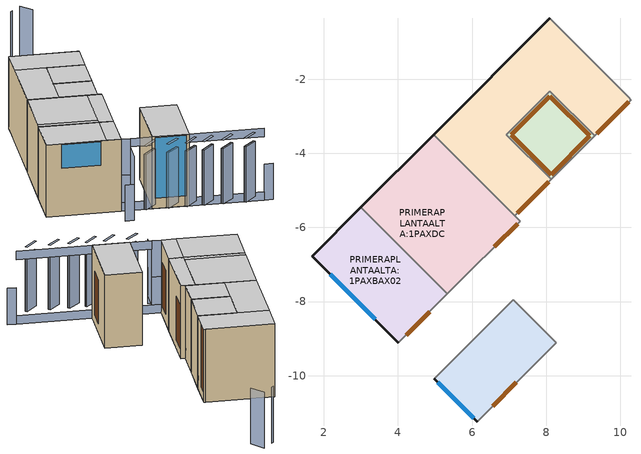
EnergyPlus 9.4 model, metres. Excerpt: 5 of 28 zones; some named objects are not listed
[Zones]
PRIMERAPLANTAALTA:1PAXES
 floor to PLANTABAJA:PBXESX01 (02.Porcelanato/2cm-Aire/15cm-Gypsum/1.5cm_Reversed_Rev): 7.22,-5.62 6.01,-4.42 6.93,-3.5 8.13,-4.7 z3.45; 6.01,-4.42 5.03,-3.43 7.12,-1.34 8.1,-2.32 z3.45
 floor to PLANTABAJA:PBXBOX01 (Project semi-exposed ceiling_Rev): 8.55,-2.77 7.12,-1.34 8.08,-0.38 9.52,-1.81 z3.45
 floor to PLANTABAJA:PBXBAX01 (Project semi-exposed ceiling_Rev): 10.27,-2.56 8.08,-0.38 8.1,-0.36 10.29,-2.55 z3.45
 floor to PLANTABAJA:PBXSEX01 (Project semi-exposed ceiling_Rev): 9.31,-3.53 8.55,-2.77 9.52,-1.81 10.27,-2.56 z3.45
 floor to PLANTABAJA:PBXOFX01 (Project semi-exposed ceiling_Rev): 7.15,-5.69 4.96,-3.5 5.03,-3.43 7.22,-5.62 z3.45
 wall outside (01.WA.ENL1.5-BLO15-EMP1.5): 8.1,-0.36 4.96,-3.5 z3.45:6.9
 wall to PRIMERAPLANTAALTA:1PAXDC (01. Gypsum/1.5cm-Bloque/15cm-Gysum/1.5cm_Rev): 4.96,-3.5 7.15,-5.69 z3.45:6.9
 wall to PRIMERAPLANTAALTA:ASCENSOR (01. Gypsum/1.5cm-Bloque/15cm-Gysum/1.5cm): 8.13,-4.7 6.93,-3.5 8.1,-2.32 9.31,-3.53 z3.45:6.9
 wall to PRIMERAPLANTAALTA:1PAXPAS (01. Gypsum/1.5cm-Bloque/15cm-Gysum/1.5cm_Rev): 9.31,-3.53 10.29,-2.55 10.22,-2.48 / 7.15,-5.69 8.13,-4.7 z3.45:6.9
 wall to PRIMERAPLANTAALTA:1PAXSR (01. Gypsum/1.5cm-Bloque/15cm-Gysum/1.5cm_Rev): 10.22,-2.48 8.1,-0.36 z3.45:6.9
 door inside (IRTSurface): 9.37,-3.46 10.23,-2.61 / 7.22,-5.62 8.07,-4.77 z3.91:6.9
 ceiling to SEGUNDAPLANTAALTA:2PAXES (02.Porcelanato/2cm-Aire/15cm-Gypsum/1.5cm_Reversed): 7.15,-5.69 8.13,-4.7 6.93,-3.5 5.95,-4.48 z6.9; 5.95,-4.48 8.1,-2.32 7.12,-1.34 4.96,-3.5 z6.9; 9.31,-3.53 10.29,-2.55 8.1,-0.36 7.12,-1.34 z6.9
PRIMERAPLANTAALTA:ASCENSOR
 floor to PLANTABAJA:ASCENSOR (02.Porcelanato/2cm-Aire/15cm-Gypsum/1.5cm_Reversed_Rev): 8.13,-4.7 6.93,-3.5 8.1,-2.32 9.31,-3.53 z3.45
 wall to PRIMERAPLANTAALTA:1PAXPAS (01. Gypsum/1.5cm-Bloque/15cm-Gysum/1.5cm_Rev): 8.13,-4.7 9.31,-3.53 z3.45:6.9
 door inside (IRTSurface): 8.13,-4.58 7.06,-3.5 8.1,-2.45 9.18,-3.53 z3.45
 ceiling to SEGUNDAPLANTAALTA:ASCENSOR (02.Porcelanato/2cm-Aire/15cm-Gypsum/1.5cm_Reversed): 8.13,-4.7 9.31,-3.53 8.1,-2.32 6.93,-3.5 z6.9
PRIMERAPLANTAALTA:1PAXBAX01
 floor to PLANTABAJA:PBXOFX03 (02.Porcelanato/2cm-Aire/15cm-Gypsum/1.5cm_Reversed_Rev): 6.14,-11.24 5.82,-10.92 7.95,-8.79 8.27,-9.11 z3.45
 floor to PLANTABAJA:PBXOFX02 (02.Porcelanato/2cm-Aire/15cm-Gypsum/1.5cm_Reversed_Rev): 5.82,-10.92 4.98,-10.08 7.11,-7.95 7.95,-8.79 z3.45
 wall outside (01.WA.ENL1.5-BLO15-EMP1.5): 4.98,-10.08 6.14,-11.24 z3.45:6.9
 wall to PRIMERAPLANTAALTA:1PAXPAS (01. Gypsum/1.5cm-Bloque/15cm-Gysum/1.5cm_Rev): 8.27,-9.11 7.11,-7.95 4.98,-10.08 z3.45:6.9
 wall to PRIMERAPLANTAALTA:1PAXOFX01 (01. Gypsum/1.5cm-Bloque/15cm-Gysum/1.5cm_Rev): 6.14,-11.24 8.27,-9.11 z3.45:6.9
 window (01.Vidrio Claro 6mm - 1002): 5.08,-10.17 6.05,-11.14 z3.96:6.86
 door inside (01.Madera/MDF/2cm): 6.56,-10.82 7.19,-10.18 z3.89:5.95
 ceiling to SEGUNDAPLANTAALTA:2PAXSUM (02.Porcelanato/2cm-Aire/15cm-Gypsum/1.5cm_Reversed): 6.14,-11.24 8.27,-9.11 7.11,-7.95 4.98,-10.08 z6.9
PRIMERAPLANTAALTA:1PAXDC
 floor to PLANTABAJA:PBXOFX02 (02.Porcelanato/2cm-Aire/15cm-Gypsum/1.5cm_Reversed_Rev): 5.34,-7.79 5.09,-7.54 6.31,-6.32 6.56,-6.57 z3.45
 floor to PLANTABAJA:PBXOFX01 (02.Porcelanato/2cm-Aire/15cm-Gypsum/1.5cm_Reversed_Rev): 5.09,-7.54 3,-5.46 4.22,-4.24 6.31,-6.32 z3.45; 6.56,-6.57 4.22,-4.24 4.96,-3.5 7.3,-5.83 z3.45
 wall outside (01.WA.ENL1.5-BLO15-EMP1.5): 4.96,-3.5 3,-5.46 z3.45:6.9
 wall to PRIMERAPLANTAALTA:1PAXBAX02 (01. Gypsum/1.5cm-Bloque/15cm-Gysum/1.5cm): 3,-5.46 5.34,-7.79 z3.45:6.9
 wall to PRIMERAPLANTAALTA:1PAXPAS (01. Gypsum/1.5cm-Bloque/15cm-Gysum/1.5cm): 5.34,-7.79 7.3,-5.83 7.15,-5.69 z3.45:6.9
 door inside (01.Madera/MDF/2cm): 6.61,-6.52 7.23,-5.9 z3.89:5.95
 ceiling to SEGUNDAPLANTAALTA:2PAXBAX01 (02.Porcelanato/2cm-Aire/15cm-Gypsum/1.5cm_Reversed): 4.88,-7.33 5.04,-7.17 3.16,-5.3 3,-5.46 z6.9
 ceiling to SEGUNDAPLANTAALTA:2PAXCAF (02.Porcelanato/2cm-Aire/15cm-Gypsum/1.5cm_Reversed): 5.04,-7.17 6.84,-5.38 4.96,-3.5 3.16,-5.3 z6.9
 ceiling to SEGUNDAPLANTAALTA:2PAXSUM (02.Porcelanato/2cm-Aire/15cm-Gypsum/1.5cm_Reversed): 5.34,-7.79 7.3,-5.83 6.84,-5.38 4.88,-7.33 z6.9
PRIMERAPLANTAALTA:1PAXBAX02
 floor to PLANTABAJA:PBXOFX02 (02.Porcelanato/2cm-Aire/15cm-Gypsum/1.5cm_Reversed_Rev): 4.02,-9.11 3.77,-8.87 5.09,-7.54 5.34,-7.79 z3.45
 floor to PLANTABAJA:PBXOFX01 (02.Porcelanato/2cm-Aire/15cm-Gypsum/1.5cm_Reversed_Rev): 3.77,-8.87 1.68,-6.78 3,-5.46 5.09,-7.54 z3.45
 wall outside (01.WA.ENL1.5-BLO15-EMP1.5): 3,-5.46 1.68,-6.78 4.02,-9.11 z3.45:6.9
 wall to PRIMERAPLANTAALTA:1PAXPAS (01. Gypsum/1.5cm-Bloque/15cm-Gysum/1.5cm_Rev): 4.02,-9.11 5.34,-7.79 z3.45:6.9
 window (01.Vidrio Claro 6mm - 1002): 2.17,-7.27 3.38,-8.48 z5.74:6.86
 door inside (01.Madera/MDF/2cm_Rev): 4.22,-8.91 4.86,-8.27 z3.89:5.95
 ceiling to SEGUNDAPLANTAALTA:2PAXBAX01 (02.Porcelanato/2cm-Aire/15cm-Gypsum/1.5cm_Reversed): 3.56,-8.66 4.88,-7.33 3,-5.46 1.68,-6.78 z6.9
 ceiling to SEGUNDAPLANTAALTA:2PAXSUM (02.Porcelanato/2cm-Aire/15cm-Gypsum/1.5cm_Reversed): 4.02,-9.11 5.34,-7.79 4.88,-7.33 3.56,-8.66 z6.9
shading: 3.31,-9.82 3.59,-10.1 / 8.75,-13.85 8.47,-13.57 z3.45:5.18; 4.3,-9.4 4.02,-9.11 z3.85:5.18; 8.47,-13.57 4.02,-9.11 z3.45:3.85; 8.47,-13.57 4.3,-9.4 z6.5:6.9; 4.3,-9.4 4.02,-9.11 z5.18:6.9; 3.59,-10.1 4.3,-9.4 / 13.24,2.63 13.24,1.93 / 12.55,2.62 12.65,2.62 / 4.76,-10.3 4.06,-10.3 / 4.06,-10.3 4.06,-10.4 / 4.06,-10.4 4.76,-10.4 / 4.76,-10.4 4.76,-10.3 / 7.17,-12.71 6.47,-12.71 / 6.47,-12.71 6.47,-12.81 / 6.47,-12.81 7.17,-12.81 / 7.17,-12.81 7.17,-12.71 / 7.87,-13.41 7.17,-13.41 / 7.17,-13.41 7.17,-13.51 / 7.17,-13.51 7.87,-13.51 / 7.87,-13.51 7.87,-13.41 / 5.47,-11.01 4.77,-11.01 / 4.77,-11.01 4.77,-11.11 / 4.77,-11.11 5.47,-11.11 / 5.47,-11.11 5.47,-11.01 / 6.04,-11.58 5.34,-11.58 / 5.34,-11.58 5.34,-11.68 / 5.34,-11.68 6.04,-11.68 / 6.04,-11.68 6.04,-11.58 / 6.56,-12.1 5.86,-12.1 / 5.86,-12.1 5.86,-12.2 / 5.86,-12.2 6.56,-12.2 / 6.56,-12.2 6.56,-12.1 z3.85:6.5; 4.76,-10.4 4.76,-10.3 4.06,-10.3 4.06,-10.4 z6.5; 4.76,-10.4 4.06,-10.4 4.06,-10.3 4.76,-10.3 z3.85; 7.17,-12.81 7.17,-12.71 6.47,-12.71 6.47,-12.81 z6.5; 7.17,-12.81 6.47,-12.81 6.47,-12.71 7.17,-12.71 z3.85; 7.87,-13.51 7.87,-13.41 7.17,-13.41 7.17,-13.51 z6.5; 7.87,-13.51 7.17,-13.51 7.17,-13.41 7.87,-13.41 z3.85; 5.47,-11.11 5.47,-11.01 4.77,-11.01 4.77,-11.11 z6.5; 5.47,-11.11 4.77,-11.11 4.77,-11.01 5.47,-11.01 z3.85; 6.04,-11.68 6.04,-11.58 5.34,-11.58 5.34,-11.68 z6.5; 6.04,-11.68 5.34,-11.68 5.34,-11.58 6.04,-11.58 z3.85; 6.56,-12.2 6.56,-12.1 5.86,-12.1 5.86,-12.2 z6.5; 6.56,-12.2 5.86,-12.2 5.86,-12.1 6.56,-12.1 z3.85; 4.76,-10.4 4.06,-10.4 4.06,-10.3 4.76,-10.3 z6.9; 5.47,-11.11 4.77,-11.11 4.77,-11.01 5.47,-11.01 z6.9; 6.04,-11.68 5.34,-11.68 5.34,-11.58 6.04,-11.58 z6.9; 6.56,-12.2 5.86,-12.2 5.86,-12.1 6.56,-12.1 z6.9; 7.17,-12.81 6.47,-12.81 6.47,-12.71 7.17,-12.71 z6.9; 7.87,-13.51 7.17,-13.51 7.17,-13.41 7.87,-13.41 z6.9
[Site:Location]
San Cristobal (01-01:31-12)  (01-01:31-12): Latitude=-.917; Longitude=-89.617; Time Zone=-6; Elevation {m}=9.8
[Site:GroundTemperature:BuildingSurface]
25.1, 25.6, 26.2, 26.7, 26.4, 25.2, 23.9, 23.5, 23.2, 23, 23.5, 24.8
[Site:GroundTemperature:Deep]
14, 14, 14, 14, 14, 14, 14, 14, 14, 14, 14, 14
[Site:GroundTemperature:Shallow]
14, 14, 14, 14, 14, 14, 14, 14, 14, 14, 14, 14
[Site:GroundTemperature:FCfactorMethod]
January FCfactorMethod ground temperature {C}=23.29; Februry FCfactorMethod ground temperature {C}=24.56; March FCfactorMethod ground temperature {C}=25.65; April FCfactorMethod ground temperature {C}=26.28; May FCfactorMethod ground temperature {C}=26.72; June FCfactorMethod ground temperature {C}=26.3; July FCfactorMethod ground temperature {C}=25.35; August FCfactorMethod ground temperature {C}=24.09; September FCfactorMethod ground temperature {C}=22.89; October FCfactorMethod ground temperature {C}=22.09; November FCfactorMethod ground temperature {C}=21.87; December FCfactorMethod ground temperature {C}=22.3
[Site:GroundReflectance]
0.2, 0.2, 0.2, 0.2, 0.2, 0.2, 0.2, 0.2, 0.2, 0.2, 0.2, 0.2
[Site:GroundReflectance:SnowModifier]
2, 2
[SizingPeriod:DesignDay] Day of Month=15; Humidity Condition Type=WetBulb; Barometric Pressure {N/M**2}=101207.3; Rain Indicator=No; Snow on ground indicator=No; Daylight Savings Time Indicator=No
Name | Month | Day Type -- used for schedules | Maximum Dry-Bulb Temperature {C} | Daily Dry-Bulb Temperature Range {C} | Wetbulb at Maximum Dry-Bulb{C} | Wind Speed {m/s} | Wind Direction {Degrees N=0, S=180} | Solar Model Indicator | Clearness {0.0 to 1.2} | Max Dry-Bulb {C} | Daily Temp Range {C} | Wet-Bulb at Max {C} | Wind Speed {M/Sec} | Clearness {0.0 to 1.2} - gives no sun (but does include long wave radiant heat exchange with sky)
Summer Design Day in San Cristobal (01-01:31-12) Jan | 1 | SummerDesignDay | 31.2 | 8.7 | 26.8 | 0 | 0 | ASHRAEClearSky | 0.98
Summer Design Day in San Cristobal (01-01:31-12) Feb | 2 | SummerDesignDay | 31.8 | 8.8 | 27.2 | 0 | 0 | ASHRAEClearSky | 0.98
Summer Design Day in San Cristobal (01-01:31-12) Mar | 3 | SummerDesignDay | 32.5 | 9 | 27.8 | 0 | 0 | ASHRAEClearSky | 0.98
Winter Design Day in San Cristobal (01-01:31-12) | 7 | WinterDesignDay |  |  |  |  | 330 |  |  | 6.8 | 0 | 6.8 | .4 | 0
[Site:Precipitation]
Type of Description=ScheduleAndDesignLevel; Design Annual Precipitation=0.75; Schedule Name for Irrigation Rates=Site Precipitation Schedule; Nominal Annual Precipitation=0.75
[Building]
Defensoria del Pueblo: North Axis=0; Terrain=Suburbs; Loads Convergence Tolerance=.04; Temperature Convergence Tolerance=.4; Solar Distribution=FullExterior; Maximum number of warmup days=25; Minimum number of warmup days=6
[Material:NoMass] Roughness=Rough; Resistance {m2-K/w}=.18; Thermal Emittance=0.9; Solar Absorptance=0.7; Visible Absorptance=0.7
3_RVAL_2; 4_RVAL_3; 12_RVAL_2
[Construction]
IRTSurface: IRTMaterial
02.Porcelanato/2cm-Aire/15cm-Gypsum/1.5cm_Reversed: Ceramic/porcelain_.02, 3_RVAL_2, Oriented strand board (OSB)_.018, Gypsum Plasterboard_.015
02.Porcelanato/2cm-Aire/15cm-Gypsum/1.5cm_Reversed_Rev: Gypsum Plasterboard_.015, Oriented strand board (OSB)_.018, 4_RVAL_3, Ceramic/porcelain_.02
01.WA.ENL1.5-BLO15-EMP1.5: Cement/plaster/mortar - cement plaster_.015, Bloque Hormigon_.15, Cement/plaster/mortar - gypsum plaster_.015
01. Gypsum/1.5cm-Bloque/15cm-Gysum/1.5cm; 01. Gypsum/1.5cm-Bloque/15cm-Gysum/1.5cm_Rev: Gypsum Plasterboard_.015, Bloque Hormigon_.15, Gypsum Plasterboard_.015
Project semi-exposed ceiling_Rev: Plasterboard_.013, 12_RVAL_2, Cast Concrete (Lightweight)_.1, MW Glass Wool (rolls)_.1319, Plywood (Heavyweight)_.01
01.Madera/MDF/2cm; 01.Madera/MDF/2cm_Rev: Pine (20% Moist)_.035
01.Vidrio Claro 6mm - 1002: 3
[Material:InfraredTransparent]
IRTMaterial
[WindowMaterial:Glazing]
3: Optical data type {SpectralAverage or Spectral}=SpectralAverage; Thickness {m}=.006; Solar transmittance at normal incidence=.775; Solar reflectance at normal incidence: front side=.071; Solar reflectance at normal incidence: back side=.071; Visible transmittance at normal incidence=.881; Visible reflectance at normal incidence: front side=.08; Visible reflectance at normal incidence: back side=.08; IR transmittance at normal incidence=0; IR emissivity: front side=.84; IR emissivity: back side=.84; Conductivity {W/m-K}=.9; Dirt Correction Factor for Solar and Visible Transmittance=1
[Material] Roughness=Rough
Name | Thickness {m} | Conductivity {w/m-K} | Density {kg/m3} | Specific Heat {J/kg-K} | Thermal Emittance | Solar Absorptance | Visible Absorptance
Ceramic/porcelain_.02 | .02 | 1.3 | 2300 | 840 | 0.9 | 0.4 | 0.4
Oriented strand board (OSB)_.018 | .018 | 0.13 | 650 | 1700 | 0.9 | 0.6 | 0.6
Gypsum Plasterboard_.015 | .015 | 0.25 | 900 | 1000 | 0.9 | 0.5 | 0.5
Cement/plaster/mortar - cement plaster_.015 | .015 | 0.72 | 1760 | 840 | 0.9 | 0.6 | 0.6
Bloque Hormigon_.15 | .15 | .99 | 2000 | 1000 | .9 | .6 | .6
Cement/plaster/mortar - gypsum plaster_.015 | .015 | 0.51 | 1120 | 960 | 0.9 | 0.6 | 0.6
Plywood (Heavyweight)_.01 | .01 | 0.15 | 700 | 1420 | 0.9 | 0.78 | 0.78
MW Glass Wool (rolls)_.1319 | .1319 | 0.04 | 12 | 840 | 0.9 | 0.6 | 0.6
Cast Concrete (Lightweight)_.1 | .1 | 0.38 | 1200 | 1000 | 0.9 | 0.6 | 0.6
Plasterboard_.013 | .013 | 0.25 | 2800 | 896 | 0.9 | 0.5 | 0.5
Pine (20% Moist)_.035 | .035 | 0.14 | 419 | 2720 | 0.9 | 0.78 | 0.78
[RoofIrrigation]
Type of Description=Schedule; Schedule Name for Irrigation Rates=Roof Irrigation Schedule
[Zone] Relative North (to building)=0; Zone Type=1; Zone multiplier=1; Zone inside convection algorithm=TARP
Name | Zone volume | Floor Area | Part Of Total Floor Area
PRIMERAPLANTAALTA:1PAXDC | 23.598 | 7.8477 | Yes
PRIMERAPLANTAALTA:1PAXES | 27.3006 | 9.1151 | No
PRIMERAPLANTAALTA:ASCENSOR | 6.7599 | 0 | No
PRIMERAPLANTAALTA:1PAXBAX02 | 14.5779 | 4.848 | Yes
PRIMERAPLANTAALTA:1PAXBAX01 | 11.988 | 3.9867 | Yes
[Lights] Design Level calculation method=Watts/Area; Watts per Zone Area {W/m2}=10; Return Air Fraction=0; Radiant fraction=.42; Fraction Visible=.18; Fraction Replaceable=1
Name | Zone | Lighting SCHEDULE | LightsEndUseKey
PRIMERAPLANTAALTA:1PAXDC General lighting | PRIMERAPLANTAALTA:1PAXDC | On 24/7 | ELECTRIC EQUIPMENT#PRIMERAPLANTAALTA:1PAXDC#GeneralLights
PRIMERAPLANTAALTA:1PAXBAX02 General lighting | PRIMERAPLANTAALTA:1PAXBAX02 | 10:00 - 12:00 Lunes-Viernes | ELECTRIC EQUIPMENT#PRIMERAPLANTAALTA:1PAXBAX02#GeneralLights
PRIMERAPLANTAALTA:1PAXBAX01 General lighting | PRIMERAPLANTAALTA:1PAXBAX01 | 10:00 - 12:00 Lunes-Viernes | ELECTRIC EQUIPMENT#PRIMERAPLANTAALTA:1PAXBAX01#GeneralLights
[PEOPLE]
People PRIMERAPLANTAALTA:1PAXBAX02: PRIMERAPLANTAALTA:1PAXBAX02, Horarios BaÃ±os, People/Area, .11, .3, AutoCalculate, Activity Schedule 62298, 3.82e-08, Yes, ZoneAveraged, Work efficiency, ClothingInsulationSchedule, Clothing Schedule 62298, Default Air Velocity for Comfort Calculations, Fanger, AdaptiveASH55
People PRIMERAPLANTAALTA:1PAXBAX01: PRIMERAPLANTAALTA:1PAXBAX01, Horarios BaÃ±os, People/Area, .11, .3, AutoCalculate, Activity Schedule 62305, 3.82e-08, Yes, ZoneAveraged, Work efficiency, ClothingInsulationSchedule, Clothing Schedule 62305, Default Air Velocity for Comfort Calculations, Fanger, AdaptiveASH55
[OtherEquipment] Fuel Type=Electricity; Design Level calculation method=Watts/Area; Latent fraction=0; Radiant fraction=.2; Fraction Lost=0; Carbon Dioxide Generation Rate=0; End-use category=General
Name | Zone | Equipment SCHEDULE | Watts per Zone Area {watts/m2}
PRIMERAPLANTAALTA:1PAXDC Miscellaneous gain | PRIMERAPLANTAALTA:1PAXDC | On 24/7 | 500
PRIMERAPLANTAALTA:1PAXBAX02 Miscellaneous gain | PRIMERAPLANTAALTA:1PAXBAX02 | D1_Edu_Toilet_Equip | .5
PRIMERAPLANTAALTA:1PAXBAX01 Miscellaneous gain | PRIMERAPLANTAALTA:1PAXBAX01 | D1_Edu_Toilet_Equip | .5
[Sizing:Zone] Zone Cooling Design Supply Air Temperature Input Method=SupplyAirTemperature; Zone Cooling Design Supply Air Temperature (C)=12; Zone Cooling Design Supply Air Temperature Difference=0; Zone Heating Design Supply Air Temperature Input Method=SupplyAirTemperature; Zone Heating Design Supply Air Temperature (C)=35; Zone Heating Design Supply Air Temperature Difference=0; Zone Cooling Design Supply Air Humidity Ratio (kgWater/kgDryAir)=0.0077; Zone Heating Design Supply Air Humidity Ratio (kgWater/kgDryAir)=0.0156; Zone Heating Sizing Factor=1.25; Zone Cooling Sizing Factor=1.15; Cooling Design Air Flow Method=DesignDay; Cooling Minimum Air Flow Fraction=0; Heating Design Air Flow Method=DesignDay
Name | Design Specification Outdoor Air Object | Design Specification Zone Air Distribution Object
PRIMERAPLANTAALTA:1PAXDC | PRIMERAPLANTAALTA:1PAXDC | PRIMERAPLANTAALTA:1PAXDC
PRIMERAPLANTAALTA:1PAXES | PRIMERAPLANTAALTA:1PAXES | PRIMERAPLANTAALTA:1PAXES
PRIMERAPLANTAALTA:ASCENSOR | PRIMERAPLANTAALTA:ASCENSOR | PRIMERAPLANTAALTA:ASCENSOR
PRIMERAPLANTAALTA:1PAXBAX02 | PRIMERAPLANTAALTA:1PAXBAX02 | PRIMERAPLANTAALTA:1PAXBAX02
PRIMERAPLANTAALTA:1PAXBAX01 | PRIMERAPLANTAALTA:1PAXBAX01 | PRIMERAPLANTAALTA:1PAXBAX01
[DesignSpecification:ZoneAirDistribution] Zone Air Distribution Effectiveness in Cooling Mode (dimensionless)=1; Zone Air Distribution Effectiveness in Heating Mode (dimensionless)=1
PRIMERAPLANTAALTA:1PAXDC; PRIMERAPLANTAALTA:1PAXES; PRIMERAPLANTAALTA:ASCENSOR; PRIMERAPLANTAALTA:1PAXBAX02; PRIMERAPLANTAALTA:1PAXBAX01
[DesignSpecification:OutdoorAir] Outdoor Air Method=Sum; Outdoor Air Flow per Person {m3/s}=0; Outdoor Air Flow per Zone {m3/s}=0; Outdoor Air Flow Air Changes per Hour=0
Name | Outdoor Air Flow per Zone Floor Area {m3/s-m2} | Outdoor Air Flow Rate Fraction Schedule
PRIMERAPLANTAALTA:1PAXDC | .002 | 8:00 - 18:00 Mon - Sat
PRIMERAPLANTAALTA:1PAXES; PRIMERAPLANTAALTA:ASCENSOR | .001 | Off 24/7
PRIMERAPLANTAALTA:1PAXBAX02; PRIMERAPLANTAALTA:1PAXBAX01 | .0005 | D1_Edu_Toilet_Occ
[ZoneControl:Thermostat]
PRIMERAPLANTAALTA:1PAXDC Thermostat: PRIMERAPLANTAALTA:1PAXDC, Zone Control Type Sched, ThermostatSetpoint:DualSetpoint, Dual Setpoint - Zone PRIMERAPLANTAALTA:1PAXDC
PRIMERAPLANTAALTA:1PAXES Thermostat: PRIMERAPLANTAALTA:1PAXES, Zone Control Type Sched, ThermostatSetpoint:DualSetpoint, Dual Setpoint - Zone PRIMERAPLANTAALTA:1PAXES
PRIMERAPLANTAALTA:ASCENSOR Thermostat: PRIMERAPLANTAALTA:ASCENSOR, Zone Control Type Sched, ThermostatSetpoint:DualSetpoint, Dual Setpoint - Zone PRIMERAPLANTAALTA:ASCENSOR
PRIMERAPLANTAALTA:1PAXBAX02 Thermostat: PRIMERAPLANTAALTA:1PAXBAX02, Zone Control Type Sched, ThermostatSetpoint:DualSetpoint, Dual Setpoint - Zone PRIMERAPLANTAALTA:1PAXBAX02
PRIMERAPLANTAALTA:1PAXBAX01 Thermostat: PRIMERAPLANTAALTA:1PAXBAX01, Zone Control Type Sched, ThermostatSetpoint:DualSetpoint, Dual Setpoint - Zone PRIMERAPLANTAALTA:1PAXBAX01
[ZoneControl:Thermostat:OperativeTemperature] Radiative Fraction Input Mode=Scheduled
Name | Thermostat | Radiative Fraction Schedule
 | PLANTABAJA:PBXESX01 Thermostat | PLANTABAJA:PBXESX01 TempControlSch
 | PLANTABAJA:PBXBOX01 Thermostat | PLANTABAJA:PBXBOX01 TempControlSch
 | PLANTABAJA:PBXBAX01 Thermostat | PLANTABAJA:PBXBAX01 TempControlSch
 | PLANTABAJA:PBXREX01 Thermostat | PLANTABAJA:PBXREX01 TempControlSch
 | PLANTABAJA:ASCENSOR Thermostat | PLANTABAJA:ASCENSOR TempControlSch
 | PLANTABAJA:PBXSEX01 Thermostat | PLANTABAJA:PBXSEX01 TempControlSch
 | PLANTABAJA:PBXOFX03 Thermostat | PLANTABAJA:PBXOFX03 TempControlSch
 | PLANTABAJA:PBXOFX02 Thermostat | PLANTABAJA:PBXOFX02 TempControlSch
 | PLANTABAJA:PBXOFX01 Thermostat | PLANTABAJA:PBXOFX01 TempControlSch
 | PRIMERAPLANTAALTA:1PAXDC Thermostat | PRIMERAPLANTAALTA:1PAXDC TempControlSch
 | PRIMERAPLANTAALTA:1PAXES Thermostat | PRIMERAPLANTAALTA:1PAXES TempControlSch
 | PRIMERAPLANTAALTA:ASCENSOR Thermostat | PRIMERAPLANTAALTA:ASCENSOR TempControlSch
 | PRIMERAPLANTAALTA:1PAXSR Thermostat | PRIMERAPLANTAALTA:1PAXSR TempControlSch
 | PRIMERAPLANTAALTA:1PAXPAS Thermostat | PRIMERAPLANTAALTA:1PAXPAS TempControlSch
 | PRIMERAPLANTAALTA:1PAXOFX02 Thermostat | PRIMERAPLANTAALTA:1PAXOFX02 TempControlSch
 | PRIMERAPLANTAALTA:1PAXBAX02 Thermostat | PRIMERAPLANTAALTA:1PAXBAX02 TempControlSch
 | PRIMERAPLANTAALTA:1PAXBAX01 Thermostat | PRIMERAPLANTAALTA:1PAXBAX01 TempControlSch
 | PRIMERAPLANTAALTA:1PAXOFX03 Thermostat | PRIMERAPLANTAALTA:1PAXOFX03 TempControlSch
 | PRIMERAPLANTAALTA:1PAXOFX01 Thermostat | PRIMERAPLANTAALTA:1PAXOFX01 TempControlSch
 | SEGUNDAPLANTAALTA:2PAXBAX01 Thermostat | SEGUNDAPLANTAALTA:2PAXBAX01 TempControlSch
 | SEGUNDAPLANTAALTA:2PAXCAF Thermostat | SEGUNDAPLANTAALTA:2PAXCAF TempControlSch
 | SEGUNDAPLANTAALTA:2PAXES Thermostat | SEGUNDAPLANTAALTA:2PAXES TempControlSch
 | SEGUNDAPLANTAALTA:2PAXSUM Thermostat | SEGUNDAPLANTAALTA:2PAXSUM TempControlSch
 | SEGUNDAPLANTAALTA:ASCENSOR Thermostat | SEGUNDAPLANTAALTA:ASCENSOR TempControlSch
 | SEGUNDAPLANTAALTA:2PAXPAS Thermostat | SEGUNDAPLANTAALTA:2PAXPAS TempControlSch
[ThermostatSetpoint:DualSetpoint]
Dual Setpoint - Zone PRIMERAPLANTAALTA:1PAXDC: PRIMERAPLANTAALTA:1PAXDC Heating Setpoint Schedule, PRIMERAPLANTAALTA:1PAXDC Cooling SP Sch
Dual Setpoint - Zone PRIMERAPLANTAALTA:1PAXES: PRIMERAPLANTAALTA:1PAXES Heating Setpoint Schedule, PRIMERAPLANTAALTA:1PAXES Cooling SP Sch
Dual Setpoint - Zone PRIMERAPLANTAALTA:ASCENSOR: PRIMERAPLANTAALTA:ASCENSOR Heating Setpoint Schedule, PRIMERAPLANTAALTA:ASCENSOR Cooling SP Sch
Dual Setpoint - Zone PRIMERAPLANTAALTA:1PAXBAX02: PRIMERAPLANTAALTA:1PAXBAX02 Heating Setpoint Schedule, PRIMERAPLANTAALTA:1PAXBAX02 Cooling SP Sch
Dual Setpoint - Zone PRIMERAPLANTAALTA:1PAXBAX01: PRIMERAPLANTAALTA:1PAXBAX01 Heating Setpoint Schedule, PRIMERAPLANTAALTA:1PAXBAX01 Cooling SP Sch
[Zone equipment]
PRIMERAPLANTAALTA:1PAXDC: PRIMERAPLANTAALTA:1PAXDC Ideal Loads Air
PRIMERAPLANTAALTA:1PAXES: PRIMERAPLANTAALTA:1PAXES Ideal Loads Air
PRIMERAPLANTAALTA:ASCENSOR: PRIMERAPLANTAALTA:ASCENSOR Ideal Loads Air
PRIMERAPLANTAALTA:1PAXBAX02: PRIMERAPLANTAALTA:1PAXBAX02 Ideal Loads Air
PRIMERAPLANTAALTA:1PAXBAX01: PRIMERAPLANTAALTA:1PAXBAX01 Ideal Loads Air
[ZoneHVAC:IdealLoadsAirSystem] Maximum Heating Supply Air Temperature {C}=35; Minimum Cooling Supply Air Temperature {C}=12; Maximum Heating Supply Air Humidity Ratio {kg-H2O/kg-air}=0.0156; Minimum Cooling Supply Air Humidity Ratio {kg-H2O/kg-air}=0.0077; Dehumidification Control Type=None; Humidification Control Type=None; Outdoor Air Economizer Type=NoEconomizer; Heat Recovery Type=None
Name | Heating Limit | Maximum Heating Air Flow Rate {m3/s} | Maximum Sensible Heating Capacity | Cooling Limit | Maximum Cooling Air Flow Rate {m3/s} | Maximum Total Cooling Capacity | Heating Availability Schedule | Cooling availability schedule | Design Specification Outdoor Air Object
PRIMERAPLANTAALTA:1PAXDC Ideal Loads Air | LimitCapacity | Autosize | Autosize | LimitFlowRateAndCapacity | Autosize | Autosize | PRIMERAPLANTAALTA:1PAXDC Heating Availability Sch | PRIMERAPLANTAALTA:1PAXDC Cooling Availability Sch | PRIMERAPLANTAALTA:1PAXDC
PRIMERAPLANTAALTA:1PAXES Ideal Loads Air |  | 0 |  |  | 0 |  | PRIMERAPLANTAALTA:1PAXES Heating Availability Sch | PRIMERAPLANTAALTA:1PAXES Cooling Availability Sch | PRIMERAPLANTAALTA:1PAXES
PRIMERAPLANTAALTA:ASCENSOR Ideal Loads Air |  | 0 |  |  | 0 |  | PRIMERAPLANTAALTA:ASCENSOR Heating Availability Sch | PRIMERAPLANTAALTA:ASCENSOR Cooling Availability Sch | PRIMERAPLANTAALTA:ASCENSOR
PRIMERAPLANTAALTA:1PAXBAX02 Ideal Loads Air | LimitCapacity | Autosize | Autosize |  | 0 |  | PRIMERAPLANTAALTA:1PAXBAX02 Heating Availability Sch | PRIMERAPLANTAALTA:1PAXBAX02 Cooling Availability Sch | PRIMERAPLANTAALTA:1PAXBAX02
PRIMERAPLANTAALTA:1PAXBAX01 Ideal Loads Air | LimitCapacity | Autosize | Autosize |  | 0 |  | PRIMERAPLANTAALTA:1PAXBAX01 Heating Availability Sch | PRIMERAPLANTAALTA:1PAXBAX01 Cooling Availability Sch | PRIMERAPLANTAALTA:1PAXBAX01
[Schedule:Compact]
Roof Irrigation Schedule: Any Number, Through: 12/31, For: AllDays, Until: 24:00, .00007
Site Precipitation Schedule; On 24/7; PRIMERAPLANTAALTA:1PAXDC Heating Availability Sch; PRIMERAPLANTAALTA:1PAXDC Cooling Availability Sch: Any Number, Through: 12/31, For: AllDays, Until: 24:00, 1
Work efficiency; Off 24/7; PRIMERAPLANTAALTA:1PAXES Heating Availability Sch; PRIMERAPLANTAALTA:1PAXES Cooling Availability Sch; PRIMERAPLANTAALTA:ASCENSOR Heating Availability Sch; PRIMERAPLANTAALTA:ASCENSOR Cooling Availability Sch; PRIMERAPLANTAALTA:1PAXBAX02 Cooling Availability Sch; PRIMERAPLANTAALTA:1PAXBAX01 Cooling Availability Sch: Any Number, Through: 12/31, For: AllDays, Until: 24:00, 0
D1_Edu_Toilet_Occ; Horarios BaÃ±os: Fraction, Through: 09 Jan, For: AllDays, Until: 09:00, 0, Until: 10:00, 0.5, Until: 13:00, 1, Until: 14:00, 0.75, Until: 15:00, 1, Until: 16:00, 0.75, Until: 24:00, 0, Through: 13 Feb, For: Weekdays SummerDesignDay, Until: 07:00, 0, Until: 08:00, 0.25, Until: 09:00, 0.5, Until: 12:00, 1, Until: 14:00, 0.75, Until: 17:00, 1, Until: 18:00, 0.5, Until: 19:00, 0.25, Until: 24:00, 0, For: Weekends, Until: 09:00, 0, Until: 10:00, 0.5, Until: 13:00, 1, Until: 14:00, 0.75, Until: 15:00, 1, Until: 16:00, 0.75, Until: 24:00, 0, For: Holidays, Until: 09:00, 0, Until: 10:00, 0.5, Until: 13:00, 1, Until: 14:00, 0.75, Until: 15:00, 1, Until: 16:00, 0.75, Until: 24:00, 0, For: WinterDesignDay AllOtherDays, Until: 24:00, 0, Through: 20 Feb, For: AllDays, Until: 09:00, 0, Until: 10:00, 0.5, Until: 13:00, 1, Until: 14:00, 0.75, Until: 15:00, 1, Until: 16:00, 0.75, Until: 24:00, 0, Through: 20 Mar, For: Weekdays SummerDesignDay, Until: 07:00, 0, Until: 08:00, 0.25, Until: 09:00, 0.5, Until: 12:00, 1, Until: 14:00, 0.75, Until: 17:00, 1, Until: 18:00, 0.5, Until: 19:00, 0.25, Until: 24:00, 0, For: Weekends, Until: 09:00, 0, Until: 10:00, 0.5, Until: 13:00, 1, Until: 14:00, 0.75, Until: 15:00, 1, Until: 16:00, 0.75, Until: 24:00, 0, For: Holidays, Until: 09:00, 0, Until: 10:00, 0.5, Until: 13:00, 1, Until: 14:00, 0.75, Until: 15:00, 1, Until: 16:00, 0.75, Until: 24:00, 0, For: WinterDesignDay AllOtherDays, Until: 24:00, 0, Through: 03 Apr, For: AllDays, Until: 09:00, 0, Until: 10:00, 0.5, Until: 13:00, 1, Until: 14:00, 0.75, Until: 15:00, 1, Until: 16:00, 0.75, Until: 24:00, 0, Through: 29 May, For: Weekdays SummerDesignDay, Until: 07:00, 0, Until: 08:00, 0.25, Until: 09:00, 0.5, Until: 12:00, 1, Until: 14:00, 0.75, Until: 17:00, 1, Until: 18:00, 0.5, Until: 19:00, 0.25, Until: 24:00, 0, For: Weekends, Until: 09:00, 0, Until: 10:00, 0.5, Until: 13:00, 1, Until: 14:00, 0.75, Until: 15:00, 1, Until: 16:00, 0.75, Until: 24:00, 0, For: Holidays, Until: 09:00, 0, Until: 10:00, 0.5, Until: 13:00, 1, Until: 14:00, 0.75, Until: 15:00, 1, Until: 16:00, 0.75, Until: 24:00, 0, For: WinterDesignDay AllOtherDays, Until: 24:00, 0, Through: 05 Jun, For: AllDays, Until: 09:00, 0, Until: 10:00, 0.5, Until: 13:00, 1, Until: 14:00, 0.75, Until: 15:00, 1, Until: 16:00, 0.75, Until: 24:00, 0, Through: 24 Jul, For: Weekdays SummerDesignDay, Until: 07:00, 0, Until: 08:00, 0.25, Until: 09:00, 0.5, Until: 12:00, 1, Until: 14:00, 0.75, Until: 17:00, 1, Until: 18:00, 0.5, Until: 19:00, 0.25, Until: 24:00, 0, For: Weekends, Until: 09:00, 0, Until: 10:00, 0.5, Until: 13:00, 1, Until: 14:00, 0.75, Until: 15:00, 1, Until: 16:00, 0.75, Until: 24:00, 0, For: Holidays, Until: 09:00, 0, Until: 10:00, 0.5, Until: 13:00, 1, Until: 14:00, 0.75, Until: 15:00, 1, Until: 16:00, 0.75, Until: 24:00, 0, For: WinterDesignDay AllOtherDays, Until: 24:00, 0, Through: 04 Sep, For: AllDays, Until: 09:00, 0, Until: 10:00, 0.5, Until: 13:00, 1, Until: 14:00, 0.75, Until: 15:00, 1, Until: 16:00, 0.75, Until: 24:00, 0, Through: 23 Oct, For: Weekdays SummerDesignDay, Until: 07:00, 0, Until: 08:00, 0.25, Until: 09:00, 0.5, Until: 12:00, 1, Until: 14:00, 0.75, Until: 17:00, 1, Until: 18:00, 0.5, Until: 19:00, 0.25, Until: 24:00, 0, For: Weekends, Until: 09:00, 0, Until: 10:00, 0.5, Until: 13:00, 1, Until: 14:00, 0.75, Until: 15:00, 1, Until: 16:00, 0.75, Until: 24:00, 0, For: Holidays, Until: 09:00, 0, Until: 10:00, 0.5, Until: 13:00, 1, Until: 14:00, 0.75, Until: 15:00, 1, Until: 16:00, 0.75, Until: 24:00, 0, For: WinterDesignDay AllOtherDays, Until: 24:00, 0, Through: 30 Oct, For: AllDays, Until: 09:00, 0, Until: 10:00, 0.5, Until: 13:00, 1, Until: 14:00, 0.75, Until: 15:00, 1, Until: 16:00, 0.75, Until: 24:00, 0, Through: 22 Dec, For: Weekdays SummerDesignDay, Until: 07:00, 0, Until: 08:00, 0.25, Until: 09:00, 0.5, Until: 12:00, 1, Until: 14:00, 0.75, Until: 17:00, 1, Until: 18:00, 0.5, Until: 19:00, 0.25, Until: 24:00, 0, For: Weekends, Until: 09:00, 0, Until: 10:00, 0.5, Until: 13:00, 1, Until: 14:00, 0.75, Until: 15:00, 1, Until: 16:00, 0.75, Until: 24:00, 0, For: Holidays, Until: 09:00, 0, Until: 10:00, 0.5, Until: 13:00, 1, Until: 14:00, 0.75, Until: 15:00, 1, Until: 16:00, 0.75, Until: 24:00, 0, For: WinterDesignDay AllOtherDays, Until: 24:00, 0, Through: 31 Dec, For: AllDays, Until: 09:00, 0, Until: 10:00, 0.5, Until: 13:00, 1, Until: 14:00, 0.75, Until: 15:00, 1, Until: 16:00, 0.75, Until: 24:00, 0
D1_Edu_Toilet_Equip: Fraction, Through: 09 Jan, For: AllDays, Until: 09:00, 0.05, Until: 16:00, 1, Until: 24:00, 0.05, Through: 13 Feb, For: Weekdays SummerDesignDay, Until: 07:00, 0.05, Until: 21:00, 1, Until: 24:00, 0.05, For: Weekends, Until: 09:00, 0.05, Until: 16:00, 1, Until: 24:00, 0.05, For: Holidays, Until: 09:00, 0.05, Until: 16:00, 1, Until: 24:00, 0.05, For: WinterDesignDay AllOtherDays, Until: 24:00, 0, Through: 20 Feb, For: AllDays, Until: 09:00, 0.05, Until: 16:00, 1, Until: 24:00, 0.05, Through: 20 Mar, For: Weekdays SummerDesignDay, Until: 07:00, 0.05, Until: 21:00, 1, Until: 24:00, 0.05, For: Weekends, Until: 09:00, 0.05, Until: 16:00, 1, Until: 24:00, 0.05, For: Holidays, Until: 09:00, 0.05, Until: 16:00, 1, Until: 24:00, 0.05, For: WinterDesignDay AllOtherDays, Until: 24:00, 0, Through: 03 Apr, For: AllDays, Until: 09:00, 0.05, Until: 16:00, 1, Until: 24:00, 0.05, Through: 29 May, For: Weekdays SummerDesignDay, Until: 07:00, 0.05, Until: 21:00, 1, Until: 24:00, 0.05, For: Weekends, Until: 09:00, 0.05, Until: 16:00, 1, Until: 24:00, 0.05, For: Holidays, Until: 09:00, 0.05, Until: 16:00, 1, Until: 24:00, 0.05, For: WinterDesignDay AllOtherDays, Until: 24:00, 0, Through: 05 Jun, For: AllDays, Until: 09:00, 0.05, Until: 16:00, 1, Until: 24:00, 0.05, Through: 24 Jul, For: Weekdays SummerDesignDay, Until: 07:00, 0.05, Until: 21:00, 1, Until: 24:00, 0.05, For: Weekends, Until: 09:00, 0.05, Until: 16:00, 1, Until: 24:00, 0.05, For: Holidays, Until: 09:00, 0.05, Until: 16:00, 1, Until: 24:00, 0.05, For: WinterDesignDay AllOtherDays, Until: 24:00, 0, Through: 04 Sep, For: AllDays, Until: 09:00, 0.05, Until: 16:00, 1, Until: 24:00, 0.05, Through: 23 Oct, For: Weekdays SummerDesignDay, Until: 07:00, 0.05, Until: 21:00, 1, Until: 24:00, 0.05, For: Weekends, Until: 09:00, 0.05, Until: 16:00, 1, Until: 24:00, 0.05, For: Holidays, Until: 09:00, 0.05, Until: 16:00, 1, Until: 24:00, 0.05, For: WinterDesignDay AllOtherDays, Until: 24:00, 0, Through: 30 Oct, For: AllDays, Until: 09:00, 0.05, Until: 16:00, 1, Until: 24:00, 0.05, Through: 22 Dec, For: Weekdays SummerDesignDay, Until: 07:00, 0.05, Until: 21:00, 1, Until: 24:00, 0.05, For: Weekends, Until: 09:00, 0.05, Until: 16:00, 1, Until: 24:00, 0.05, For: Holidays, Until: 09:00, 0.05, Until: 16:00, 1, Until: 24:00, 0.05, For: WinterDesignDay AllOtherDays, Until: 24:00, 0, Through: 31 Dec, For: AllDays, Until: 09:00, 0.05, Until: 16:00, 1, Until: 24:00, 0.05
Default Air Velocity for Comfort Calculations: Any Number, Through: 12/31, For: AllDays, Until: 24:00, 0.137
Activity Schedule 62298; Activity Schedule 62305: Any Number, Through: 12/31, For: AllDays, Until: 24:00, 126
Clothing Schedule 62298; Clothing Schedule 62305: Any Number, Through: 4/1, For: AllDays, Until: 24:00, .5, Through: 9/30, For: AllDays, Until: 24:00, 1, Through: 12/31, For: AllDays, Until: 24:00, .5
PLANTABAJA:PBXESX01 TempControlSch; PLANTABAJA:PBXBOX01 TempControlSch; PLANTABAJA:PBXBAX01 TempControlSch; PLANTABAJA:PBXREX01 TempControlSch; PLANTABAJA:ASCENSOR TempControlSch; PLANTABAJA:PBXSEX01 TempControlSch; PLANTABAJA:PBXOFX03 TempControlSch; PLANTABAJA:PBXOFX02 TempControlSch; PLANTABAJA:PBXOFX01 TempControlSch; PRIMERAPLANTAALTA:1PAXDC TempControlSch; PRIMERAPLANTAALTA:1PAXES TempControlSch; PRIMERAPLANTAALTA:ASCENSOR TempControlSch; PRIMERAPLANTAALTA:1PAXSR TempControlSch; PRIMERAPLANTAALTA:1PAXPAS TempControlSch; PRIMERAPLANTAALTA:1PAXOFX02 TempControlSch; PRIMERAPLANTAALTA:1PAXBAX02 TempControlSch; PRIMERAPLANTAALTA:1PAXBAX01 TempControlSch; PRIMERAPLANTAALTA:1PAXOFX03 TempControlSch; PRIMERAPLANTAALTA:1PAXOFX01 TempControlSch; SEGUNDAPLANTAALTA:2PAXBAX01 TempControlSch; SEGUNDAPLANTAALTA:2PAXCAF TempControlSch; SEGUNDAPLANTAALTA:2PAXES TempControlSch; SEGUNDAPLANTAALTA:2PAXSUM TempControlSch; SEGUNDAPLANTAALTA:ASCENSOR TempControlSch; SEGUNDAPLANTAALTA:2PAXPAS TempControlSch: Temperature, Through: 31 Dec, For: WinterDesignDay, Until: 24:00, 0.5, For: SummerDesignDay, Until: 24:00, 0, For: AllOtherDays, Until: 24:00, 0
PRIMERAPLANTAALTA:1PAXDC Heating Setpoint Schedule: Any Number, Through: 12/31, For: AllDays, Until: 24:00, 18
PRIMERAPLANTAALTA:1PAXDC Cooling SP Sch: Any Number, Through: 12/31, For: AllDays, Until: 24:00, 21
PRIMERAPLANTAALTA:1PAXES Heating Setpoint Schedule; PRIMERAPLANTAALTA:ASCENSOR Heating Setpoint Schedule: Any Number, Through: 12/31, For: AllDays, Until: 24:00, -50
PRIMERAPLANTAALTA:1PAXES Cooling SP Sch; PRIMERAPLANTAALTA:ASCENSOR Cooling SP Sch; PRIMERAPLANTAALTA:1PAXBAX02 Cooling SP Sch; PRIMERAPLANTAALTA:1PAXBAX01 Cooling SP Sch: Any Number, Through: 12/31, For: AllDays, Until: 24:00, 100
PRIMERAPLANTAALTA:1PAXBAX02 Heating Setpoint Schedule; PRIMERAPLANTAALTA:1PAXBAX01 Heating Setpoint Schedule: Temperature, Through: 09 Jan, For: AllDays, Until: 07:00, 12, Until: 16:00, 17, Until: 24:00, 12, Through: 13 Feb, For: Weekdays SummerDesignDay, Until: 05:00, 12, Until: 19:00, 17, Until: 24:00, 12, For: WinterDesignDay, Until: 24:00, 17, For: Weekends, Until: 07:00, 12, Until: 16:00, 17, Until: 24:00, 12, For: Holidays, Until: 07:00, 12, Until: 16:00, 17, Until: 24:00, 12, For: AllOtherDays, Until: 24:00, -50, Through: 20 Feb, For: AllDays, Until: 07:00, 12, Until: 16:00, 17, Until: 24:00, 12, Through: 20 Mar, For: Weekdays SummerDesignDay, Until: 05:00, 12, Until: 19:00, 17, Until: 24:00, 12, For: WinterDesignDay, Until: 24:00, 17, For: Weekends, Until: 07:00, 12, Until: 16:00, 17, Until: 24:00, 12, For: Holidays, Until: 07:00, 12, Until: 16:00, 17, Until: 24:00, 12, For: AllOtherDays, Until: 24:00, -50, Through: 03 Apr, For: AllDays, Until: 07:00, 12, Until: 16:00, 17, Until: 24:00, 12, Through: 29 May, For: Weekdays SummerDesignDay, Until: 05:00, 12, Until: 19:00, 17, Until: 24:00, 12, For: WinterDesignDay, Until: 24:00, 17, For: Weekends, Until: 07:00, 12, Until: 16:00, 17, Until: 24:00, 12, For: Holidays, Until: 07:00, 12, Until: 16:00, 17, Until: 24:00, 12, For: AllOtherDays, Until: 24:00, -50, Through: 05 Jun, For: AllDays, Until: 07:00, 12, Until: 16:00, 17, Until: 24:00, 12, Through: 24 Jul, For: Weekdays SummerDesignDay, Until: 05:00, 12, Until: 19:00, 17, Until: 24:00, 12, For: WinterDesignDay, Until: 24:00, 17, For: Weekends, Until: 07:00, 12, Until: 16:00, 17, Until: 24:00, 12, For: Holidays, Until: 07:00, 12, Until: 16:00, 17, Until: 24:00, 12, For: AllOtherDays, Until: 24:00, -50, Through: 04 Sep, For: AllDays, Until: 07:00, 12, Until: 16:00, 17, Until: 24:00, 12, Through: 23 Oct, For: Weekdays SummerDesignDay, Until: 05:00, 12, Until: 19:00, 17, Until: 24:00, 12, For: WinterDesignDay, Until: 24:00, 17, For: Weekends, Until: 07:00, 12, Until: 16:00, 17, Until: 24:00, 12, For: Holidays, Until: 07:00, 12, Until: 16:00, 17, Until: 24:00, 12, For: AllOtherDays, Until: 24:00, -50, Through: 30 Oct, For: AllDays, Until: 07:00, 12, Until: 16:00, 17, Until: 24:00, 12, Through: 22 Dec, For: Weekdays SummerDesignDay, Until: 05:00, 12, Until: 19:00, 17, Until: 24:00, 12, For: WinterDesignDay, Until: 24:00, 17, For: Weekends, Until: 07:00, 12, Until: 16:00, 17, Until: 24:00, 12, For: Holidays, Until: 07:00, 12, Until: 16:00, 17, Until: 24:00, 12, For: AllOtherDays, Until: 24:00, -50, Through: 31 Dec, For: AllDays, Until: 07:00, 12, Until: 16:00, 17, Until: 24:00, 12
PRIMERAPLANTAALTA:1PAXBAX02 Heating Availability Sch; PRIMERAPLANTAALTA:1PAXBAX01 Heating Availability Sch: Temperature, Through: 09 Jan, For: AllDays, Until: 07:00, 1, Until: 16:00, 1, Until: 24:00, 1, Through: 13 Feb, For: Weekdays SummerDesignDay, Until: 05:00, 1, Until: 19:00, 1, Until: 24:00, 1, For: WinterDesignDay, Until: 24:00, 1, For: Weekends, Until: 07:00, 1, Until: 16:00, 1, Until: 24:00, 1, For: Holidays, Until: 07:00, 1, Until: 16:00, 1, Until: 24:00, 1, For: AllOtherDays, Until: 24:00, 0, Through: 20 Feb, For: AllDays, Until: 07:00, 1, Until: 16:00, 1, Until: 24:00, 1, Through: 20 Mar, For: Weekdays SummerDesignDay, Until: 05:00, 1, Until: 19:00, 1, Until: 24:00, 1, For: WinterDesignDay, Until: 24:00, 1, For: Weekends, Until: 07:00, 1, Until: 16:00, 1, Until: 24:00, 1, For: Holidays, Until: 07:00, 1, Until: 16:00, 1, Until: 24:00, 1, For: AllOtherDays, Until: 24:00, 0, Through: 03 Apr, For: AllDays, Until: 07:00, 1, Until: 16:00, 1, Until: 24:00, 1, Through: 29 May, For: Weekdays SummerDesignDay, Until: 05:00, 1, Until: 19:00, 1, Until: 24:00, 1, For: WinterDesignDay, Until: 24:00, 1, For: Weekends, Until: 07:00, 1, Until: 16:00, 1, Until: 24:00, 1, For: Holidays, Until: 07:00, 1, Until: 16:00, 1, Until: 24:00, 1, For: AllOtherDays, Until: 24:00, 0, Through: 05 Jun, For: AllDays, Until: 07:00, 1, Until: 16:00, 1, Until: 24:00, 1, Through: 24 Jul, For: Weekdays SummerDesignDay, Until: 05:00, 1, Until: 19:00, 1, Until: 24:00, 1, For: WinterDesignDay, Until: 24:00, 1, For: Weekends, Until: 07:00, 1, Until: 16:00, 1, Until: 24:00, 1, For: Holidays, Until: 07:00, 1, Until: 16:00, 1, Until: 24:00, 1, For: AllOtherDays, Until: 24:00, 0, Through: 04 Sep, For: AllDays, Until: 07:00, 1, Until: 16:00, 1, Until: 24:00, 1, Through: 23 Oct, For: Weekdays SummerDesignDay, Until: 05:00, 1, Until: 19:00, 1, Until: 24:00, 1, For: WinterDesignDay, Until: 24:00, 1, For: Weekends, Until: 07:00, 1, Until: 16:00, 1, Until: 24:00, 1, For: Holidays, Until: 07:00, 1, Until: 16:00, 1, Until: 24:00, 1, For: AllOtherDays, Until: 24:00, 0, Through: 30 Oct, For: AllDays, Until: 07:00, 1, Until: 16:00, 1, Until: 24:00, 1, Through: 22 Dec, For: Weekdays SummerDesignDay, Until: 05:00, 1, Until: 19:00, 1, Until: 24:00, 1, For: WinterDesignDay, Until: 24:00, 1, For: Weekends, Until: 07:00, 1, Until: 16:00, 1, Until: 24:00, 1, For: Holidays, Until: 07:00, 1, Until: 16:00, 1, Until: 24:00, 1, For: AllOtherDays, Until: 24:00, 0, Through: 31 Dec, For: AllDays, Until: 07:00, 1, Until: 16:00, 1, Until: 24:00, 1
[Schedule:Day:Hourly]
Summer Control Type Day Sch; Winter Control Type Day Sch: Control Type, 4, 4, 4, 4, 4, 4, 4, 4, 4, 4, 4, 4, 4, 4, 4, 4, 4, 4, 4, 4, 4, 4, 4, 4
[Schedule:Week:Daily]
Summer Control Type Week Sch: Summer Control Type Day Sch, Summer Control Type Day Sch, Summer Control Type Day Sch, Summer Control Type Day Sch, Summer Control Type Day Sch, Summer Control Type Day Sch, Summer Control Type Day Sch, Summer Control Type Day Sch, Summer Control Type Day Sch, Summer Control Type Day Sch, Summer Control Type Day Sch, Summer Control Type Day Sch
Winter Control Type Week Sch: Winter Control Type Day Sch, Winter Control Type Day Sch, Winter Control Type Day Sch, Winter Control Type Day Sch, Winter Control Type Day Sch, Winter Control Type Day Sch, Winter Control Type Day Sch, Winter Control Type Day Sch, Winter Control Type Day Sch, Winter Control Type Day Sch, Winter Control Type Day Sch, Winter Control Type Day Sch
8:00 - 18:00 Mon - Sat_Jan; 8:00 - 18:00 Mon - Sat_Feb; 8:00 - 18:00 Mon - Sat_Mar; 8:00 - 18:00 Mon - Sat_Apr; 8:00 - 18:00 Mon - Sat_May; 8:00 - 18:00 Mon - Sat_Jun; 8:00 - 18:00 Mon - Sat_Jul; 8:00 - 18:00 Mon - Sat_Aug; 8:00 - 18:00 Mon - Sat_Sep; 8:00 - 18:00 Mon - Sat_Oct; 8:00 - 18:00 Mon - Sat_Nov; 8:00 - 18:00 Mon - Sat_Dec: 11, 1, 1, 1, 1, 1, 1, 11, 1, 11, 1, 1
10:00 - 12:00 Lunes-Viernes_Jan; 10:00 - 12:00 Lunes-Viernes_Feb; 10:00 - 12:00 Lunes-Viernes_Mar; 10:00 - 12:00 Lunes-Viernes_Apr; 10:00 - 12:00 Lunes-Viernes_May; 10:00 - 12:00 Lunes-Viernes_Jun; 10:00 - 12:00 Lunes-Viernes_Jul; 10:00 - 12:00 Lunes-Viernes_Aug; 10:00 - 12:00 Lunes-Viernes_Sep; 10:00 - 12:00 Lunes-Viernes_Oct; 10:00 - 12:00 Lunes-Viernes_Nov; 10:00 - 12:00 Lunes-Viernes_Dec: 11, 10000, 10000, 10000, 10000, 10000, 11, 11, 10000, 11, 10000, 10000
[Schedule:Year]
8:00 - 18:00 Mon - Sat: Any number, 8:00 - 18:00 Mon - Sat_Jan, 1, 1, 1, 31, 8:00 - 18:00 Mon - Sat_Feb, 2, 1, 2, 28, 8:00 - 18:00 Mon - Sat_Mar, 3, 1, 3, 31, 8:00 - 18:00 Mon - Sat_Apr, 4, 1, 4, 30, 8:00 - 18:00 Mon - Sat_May, 5, 1, 5, 31, 8:00 - 18:00 Mon - Sat_Jun, 6, 1, 6, 30, 8:00 - 18:00 Mon - Sat_Jul, 7, 1, 7, 31, 8:00 - 18:00 Mon - Sat_Aug, 8, 1, 8, 31, 8:00 - 18:00 Mon - Sat_Sep, 9, 1, 9, 30, 8:00 - 18:00 Mon - Sat_Oct, 10, 1, 10, 31, 8:00 - 18:00 Mon - Sat_Nov, 11, 1, 11, 30, 8:00 - 18:00 Mon - Sat_Dec, 12, 1, 12, 31
10:00 - 12:00 Lunes-Viernes: Any number, 10:00 - 12:00 Lunes-Viernes_Jan, 1, 1, 1, 31, 10:00 - 12:00 Lunes-Viernes_Feb, 2, 1, 2, 28, 10:00 - 12:00 Lunes-Viernes_Mar, 3, 1, 3, 31, 10:00 - 12:00 Lunes-Viernes_Apr, 4, 1, 4, 30, 10:00 - 12:00 Lunes-Viernes_May, 5, 1, 5, 31, 10:00 - 12:00 Lunes-Viernes_Jun, 6, 1, 6, 30, 10:00 - 12:00 Lunes-Viernes_Jul, 7, 1, 7, 31, 10:00 - 12:00 Lunes-Viernes_Aug, 8, 1, 8, 31, 10:00 - 12:00 Lunes-Viernes_Sep, 9, 1, 9, 30, 10:00 - 12:00 Lunes-Viernes_Oct, 10, 1, 10, 31, 10:00 - 12:00 Lunes-Viernes_Nov, 11, 1, 11, 30, 10:00 - 12:00 Lunes-Viernes_Dec, 12, 1, 12, 31
Zone Control Type Sched: Control Type, Summer Control Type Week Sch, 1, 1, 3, 31, Winter Control Type Week Sch, 4, 1, 9, 30, Summer Control Type Week Sch, 10, 1, 12, 31
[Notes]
Geometry convention template : External measurements
Zone geometry and surface areas : 2-Outer
Zone volume calculation method : 1-Inner
Zone floor area calculation method : 1-Inner
Window to wall ratio method : 1-Inner
Hourly weather file: C:\ProgramData\DesignBuilder\Weather Data\ECU_GA_San.Cristobal.Intl.AP.840080_TMYx.2011-2025.epw
